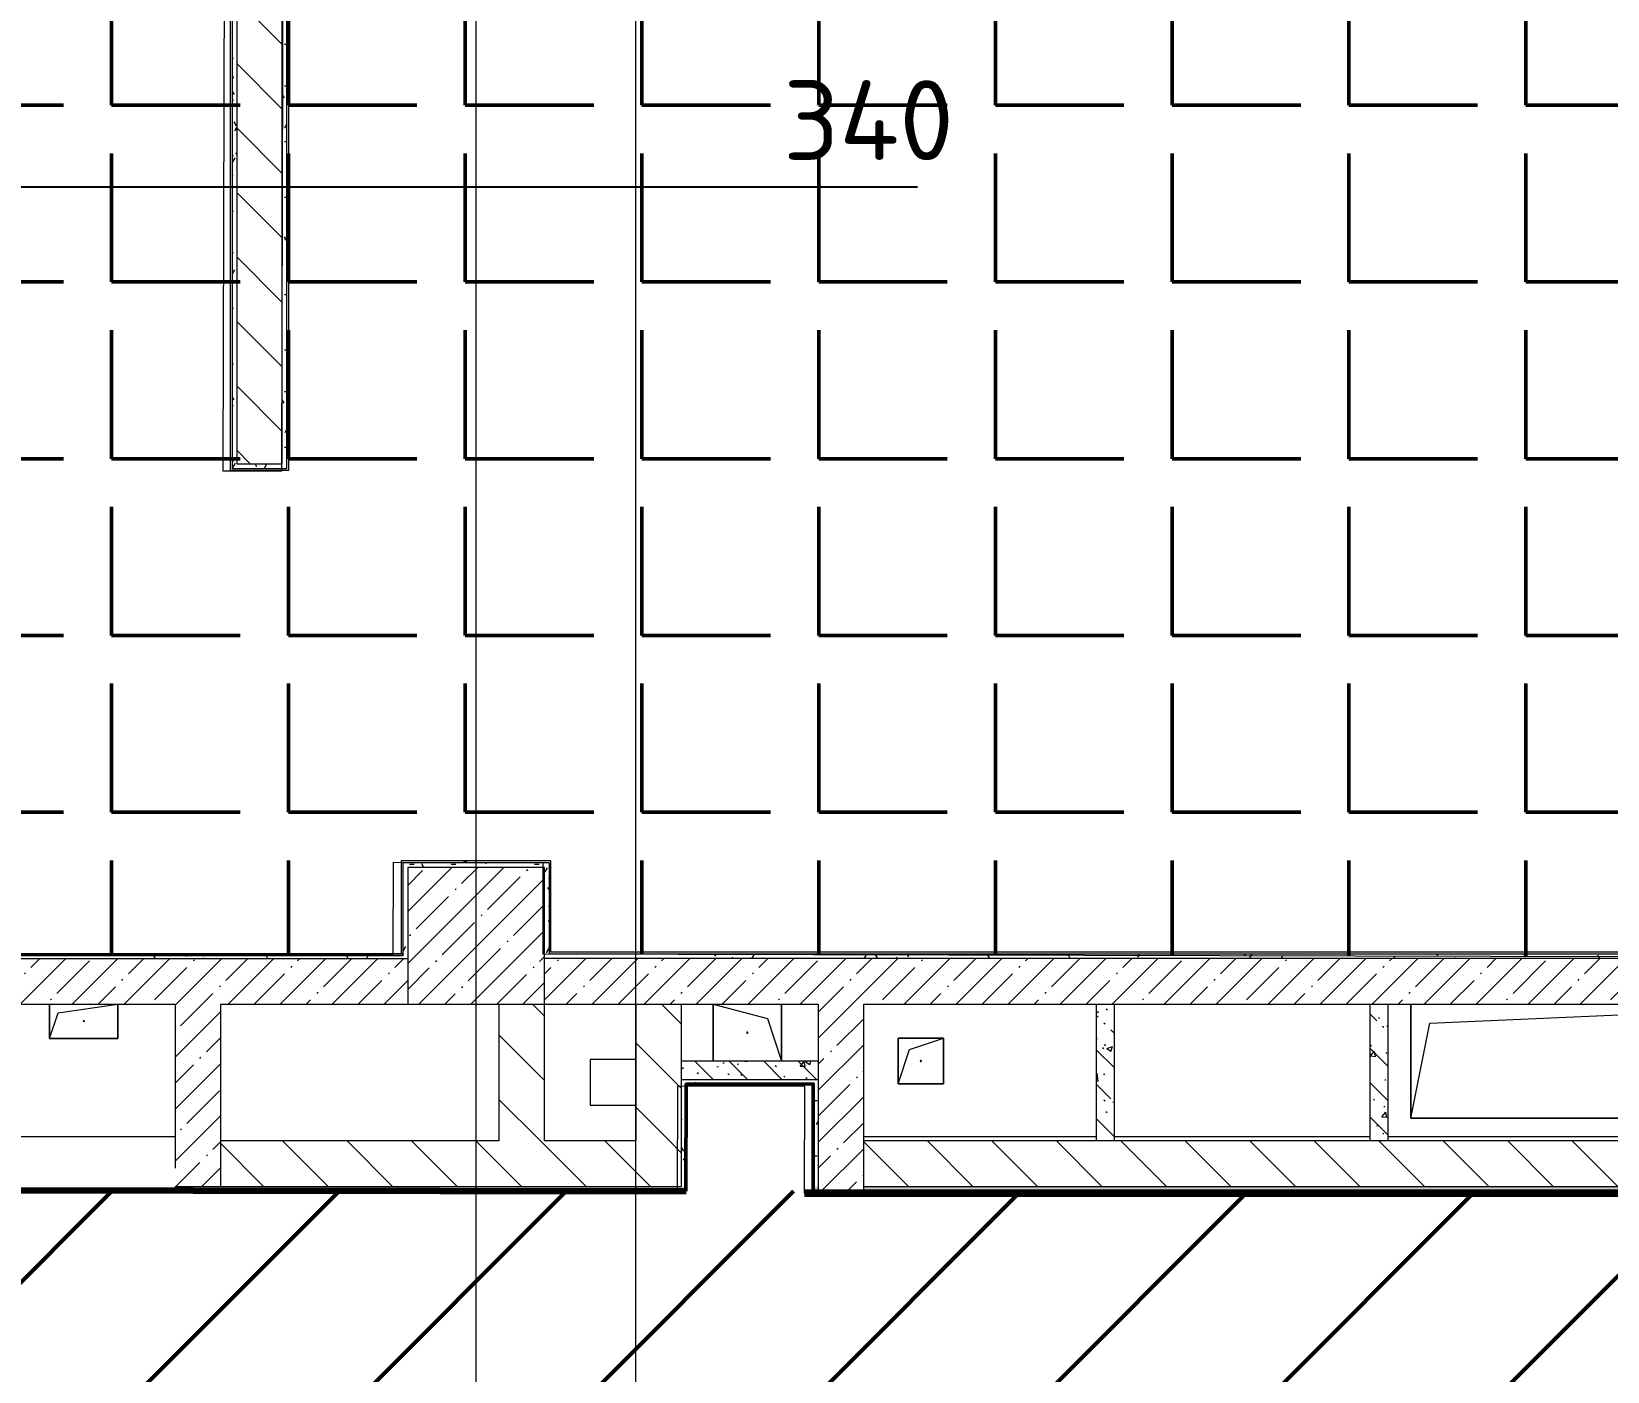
# Model space of a CAD drawing. Header units: millimetres. Extents: x -213547 to 415037, y -3642 to 106956.
# Drawn here: x 58575 to 65487, y 9953 to 15830 of the extents above; entities that cross this region are included whole.
import ezdxf

# ---------------------------------------------------------------- set-up
doc = ezdxf.new("R2010")
doc.units = ezdxf.units.MM
for name, color, linetype, lineweight in [('10)FK4', 3, 'Continuous', 50), ('1014 Краска CF1.3', 64, 'Continuous', 158), ('1144 Монтаж CF7', 152, 'Continuous', 50), ('2)CF1', 5, 'Continuous', 30), ('5.5) Перег WD5', 3, 'Continuous', 40), ('950 Штук CF1 CF13 CF1.3', 3, 'Continuous', 50), ('A-AREA-BNDY', 7, 'Continuous', 5), ('A-FLOR', 7, 'Continuous', 9), ('A-GENM', 7, 'Continuous', 9), ('A-WALL', 7, 'Continuous', 5), ('I-WALL', 7, 'Continuous', 5), ('S-COLS', 7, 'Continuous', 9), ('S-COLS-1', 7, 'Continuous', 5), ('Оси', 7, 'Continuous', 9)]:
    doc.layers.add(name, color=color, linetype=linetype, lineweight=lineweight)
doc.layers.add('A-WALL-1', color=9, linetype='Continuous', lineweight=5, true_color=0x808080)
doc.layers.add('A-WALL-FNSH-1', color=9, linetype='Continuous', lineweight=5, true_color=0x808080)
doc.styles.add('ISOCPEUR_1', font='isocpeur.ttf', dxfattribs={"height": 350})
doc.dimstyles.new('ISO-2_0_0_9К_Средний_округл2', dxfattribs={"dimscale": 304.8, "dimtxt": 199.196235, "dimasz": 0.492126, "dimexe": 0.393701, "dimexo": 0, "dimgap": 0, "dimtad": 1, "dimdec": 0, "dimrnd": 10, "dimzin": 0, "dimdsep": 46, "dimtxsty": 'ISOCPEUR_1', "dimblk1": 'OBLIQUE', "dimblk2": 'OBLIQUE', "dimsah": 1, "dimcen": 0.09, "dimdle": 0.393701, "dimazin": 0, "dimtfac": 1, "dimtdec": 4, "dimtix": 1, "dimtmove": 0, "dimatfit": 3, "dimfxl": 1, "dimtvp": 1, "dimtolj": 1, "dimtzin": 0, "dimarcsym": 2})
pattern_1 = [(45, (64.7, -136.06), (-114.04925, 114.04925), []), (45, (178.75, -136.06), (-114.04925, 114.04925), [201.612, -40.322, 6.706, -33.617])]
pattern_2 = [(135, (64.7, -136.06), (-150.8683, -150.8683), [213.36, -35.56, 7.112, -35.56]), (135, (64.7, 14.71), (-150.8683, -150.8683), []), (50, (64.7, -136.06), (255.0577, -22.3145), [26.67, -293.37]), (355, (64.7, -136.06), (-49.3404, 267.4791), [21.336, -234.696]), (100.451, (85.96, -137.92), (205.7195, 245.1636), [22.666, -249.326]), (46.184, (64.7, -64.94), (379.511, -58.86), [40.005, -440.055]), (96.636, (96.33, -69.85), (332.3634, 346.399), [33.999, -373.989]), (351.184, (64.7, -64.94), (332.3669, 346.3953), [32.004, -352.044]), (21, (100.26, -82.72), (212.2602, -143.1711), [26.67, -293.37]), (326, (100.26, -82.72), (86.5224, 257.8632), [21.336, -234.696]), (71.451, (117.95, -94.65), (298.78395, 114.6901), [22.666, -249.326]), (37.5, (64.7, -136.06), (4.32385, 118.37751), [6.706, -225.146, 6.706, -231.546, -235.585]), (37.5, (64.7, -136.06), (4.32385, 118.37751), [-470.103, 6.706, -228.879]), (7.5, (64.7, -136.06), (93.54758, 140.2533), [6.706, -129.134, 6.706, -219.812, -89.789]), (7.5, (64.7, -136.06), (93.54758, 140.2533), [-362.356, 6.706, -83.083]), (327.5, (-14.6, -136.06), (189.82734, -8.02019), [6.706, -82.194, 6.706, -270.662, -368.046]), (327.5, (-14.6, -136.06), (189.82734, -8.02019), [-366.268, 6.706, -361.34]), (317.5, (-50.16, -136.06), (207.38114, 35.59764), [6.706, -108.864, 6.706, -177.495, -261.366]), (317.5, (-50.16, -136.06), (207.38114, 35.59764), [-299.771, 6.706, -254.66])]
pattern_3 = [(135, (64.7, -136.06), (-141.42136, -141.42136), [])]
pattern_4 = [(0, (64.7, -136.06), (243.84, 60.96), [20.117, -162.763, 20.117, -162.763, -975.36]), (0, (64.7, -136.06), (243.84, 60.96), [-365.76, 20.117, -345.643, 20.117, -162.763, -426.72]), (0, (64.7, -136.06), (243.84, 60.96), [-914.4, 20.117, -101.803, 20.117, -284.683]), (120, (156.14, -105.58), (-174.71291, 180.691634), [20.117, -162.763, 20.117, -162.763, -975.36]), (120, (156.14, -105.58), (-174.71291, 180.691634), [-365.76, 20.117, -345.643, 20.117, -162.763, -426.72]), (120, (156.14, -105.58), (-174.71291, 180.691634), [-914.4, 20.117, -101.803, 20.117, -284.683]), (240, (186.62, 16.34), (-69.12709, -241.651634), [20.117, -162.763, 20.117, -162.763, -975.36]), (240, (186.62, 16.34), (-69.12709, -241.651634), [-365.76, 20.117, -345.643, 20.117, -162.763, -426.72]), (240, (186.62, 16.34), (-69.12709, -241.651634), [-914.4, 20.117, -101.803, 20.117, -284.683])]
pattern_5 = [(45, (38804.7, 11553.94), (-498.404, 498.404), [])]

# ---------------------------------------------------------------- blocks, each defined once
blk = doc.blocks.new('BSC_Колонна _Прямоугольная - 600х600-V43-Объем проектирования 1 этажа')
at = {"layer": 'S-COLS-1'}
h = blk.add_hatch(dxfattribs=at)
h.set_pattern_fill('FP_69', color=256, style=0, pattern_type=2)
h.set_pattern_definition([(45, (-60460, -12000), (-114.04925, 114.04925), []), (45, (-60345.95, -12000), (-114.04925, 114.04925), [201.613, -40.323, 6.706, -33.617])])
h.paths.add_polyline_path([(208, -300), (300, -300), (300, 300), (-300, 300), (-300, -300), (77.6, -300)])
for p, q in [((300, 300), (-300, 300)), ((-300, 300), (-300, -300)), ((300, -300), (300, 300)), ((-300, -300), (300, -300))]:
    blk.add_line(p, q, dxfattribs=at)
blk = doc.blocks.new('GM_Отверстие прямоугольное _в плите_ - Отверстие-21619835-Объем проектирования 1 этажа')
at = {"layer": 'A-GENM'}
for p, q in [((-125, 150), (125, 150)), ((125, 150), (-125, 150)), ((-62.5, 87.5), (125, 150)), ((-125, -150), (-62.5, 87.5)), ((125, -150), (-125, -150)), ((-125, -150), (125, -150))]:
    blk.add_line(p, q, dxfattribs=at)
for start, end in [(360, 180), (180, 360)]:
    blk.add_arc((0, 0), 2.5, start, end, dxfattribs=at)
blk = doc.blocks.new('GM_Отверстие прямоугольное _в плите_ - Отверстие-21620300-Объем проектирования 1 этажа')
at = {"layer": 'A-GENM'}
for p, q in [((-150, -75), (-150, 75)), ((-150, 75), (-150, -75)), ((-112.5, 37.5), (150, 75)), ((150, 75), (150, -75)), ((150, -75), (150, 75)), ((-150, -75), (-112.5, 37.5)), ((150, -75), (-150, -75)), ((-150, -75), (150, -75))]:
    blk.add_line(p, q, dxfattribs=at)
for start, end in [(360, 180), (180, 360)]:
    blk.add_arc((0, 0), 2.5, start, end, dxfattribs=at)
blk = doc.blocks.new('GM_Отверстие прямоугольное _в плите_ - Отверстие-V160-Объем проектирования 1 этажа')
at = {"layer": 'A-GENM'}
for p, q in [((-100, -100), (-100, 100)), ((-100, 100), (100, 100)), ((100, 100), (-100, 100)), ((-100, 100), (-100, -100)), ((-50, 50), (100, 100)), ((100, 100), (100, -100)), ((100, -100), (100, 100)), ((-100, -100), (-50, 50)), ((100, -100), (-100, -100)), ((-100, -100), (100, -100))]:
    blk.add_line(p, q, dxfattribs=at)
for start, end in [(360, 180), (180, 360)]:
    blk.add_arc((0, 0), 2.5, start, end, dxfattribs=at)
blk = doc.blocks.new('GM_Отверстие прямоугольное _в плите_ - Отверстие-21957768-Объем проектирования 1 этажа')
at = {"layer": 'A-GENM'}
for p, q in [((-1000, -250), (-1000, 250)), ((-1000, 250), (-1000, -250)), ((-916.7, 166.7), (1000, 250)), ((-1000, -250), (-916.7, 166.7)), ((1000, -250), (-1000, -250)), ((-1000, -250), (1000, -250))]:
    blk.add_line(p, q, dxfattribs=at)
for start, end in [(360, 180), (180, 360)]:
    blk.add_arc((0, 0), 2.5, start, end, dxfattribs=at)
blk = doc.blocks.new('_Oblique')
at = {"color": 0, "linetype": 'ByBlock', "lineweight": -2}
blk.add_line((-0.5, -0.5), (0.5, 0.5), dxfattribs=at)
blk = doc.blocks.new('*D2003')
at = {"layer": '5.5) Перег WD5', "color": 0, "lineweight": -2, "transparency": 16777216}
for p, q in [((6824.7, 15127.8), (6824.7, 15269.6)), ((7162.2, 14838.9), (7162.2, 15269.6)), ((6704.7, 15149.6), (7162.2, 15149.6)), ((7162.2, 15149.6), (62460.5, 15149.6))]:
    blk.add_line(p, q, dxfattribs=at)
at = {"layer": 'Defpoints', "color": 0, "transparency": 16777216}
for p in [(7162.2, 15149.6), (6824.7, 15127.8), (7162.2, 14838.9)]:
    blk.add_point(p, dxfattribs=at)
at = {"layer": '5.5) Перег WD5', "color": 0, "lineweight": -2, "transparency": 16777216, "xscale": 304.8, "yscale": 304.8, "zscale": 304.8, "rotation": 180}
blk.add_blockref('_Oblique', (6824.7, 15149.6), dxfattribs=at)
at = {"layer": '5.5) Перег WD5', "color": 0, "lineweight": -2, "transparency": 16777216, "xscale": 304.8, "yscale": 304.8, "zscale": 304.8}
blk.add_blockref('_Oblique', (7162.2, 15149.6), dxfattribs=at)
at = {"layer": '5.5) Перег WD5', "color": 0, "lineweight": 25, "transparency": 16777216, "insert": (61871.5, 15616.3), "char_height": 350, "width": 478.071, "attachment_point": 1, "line_spacing_factor": 1.149209, "style": 'ISOCPEUR_1'}
blk.add_mtext('\\A1;340', dxfattribs=at)

msp = doc.modelspace()

# ---------------------------------------------------------------- hatches: boundary and pattern name
at = {"layer": '1144 Монтаж CF7'}
h = msp.add_hatch(dxfattribs=at)
h.set_pattern_fill('ANGLE', color=256, scale=111)
h.set_pattern_definition([(0, (0, 0), (0, 775.335), [563.88, -211.455]), (90, (0, 0), (-775.335, 5e-14), [563.88, -211.455])])
h.paths.add_polyline_path([(66715.6, 23170.9), (66718.9, 24594.9), (60796.9, 24608.8), (60782.4, 18428.8), (57622.4, 18436.3), (57606.8, 11785.3), (60160.8, 11779.3), (60161.7, 12186.3), (60817.7, 12184.7), (60816.8, 11784.7), (66160.8, 11772.2), (66161.7, 12172.2), (66561.7, 12171.3), (66569.2, 15365.2), (65719.2, 15367.2), (65736.4, 22673.2), (66186.4, 22672.2), (66187.6, 23172.2)])
at = {"layer": '2)CF1'}
h = msp.add_hatch(dxfattribs=at)
h.set_pattern_fill('ANSI31', color=256, scale=222)
h.set_pattern_definition(pattern_5)
h.paths.add_polyline_path([(75478.4, 7743.3), (42465.7, 7743.3), (42465.7, 10742.9), (75478.4, 10742.9)])
at = {"layer": '950 Штук CF1 CF13 CF1.3'}
h = msp.add_hatch(dxfattribs=at)
h.set_pattern_fill('ANSI31', color=256, scale=222)
h.set_pattern_definition(pattern_5)
h.paths.add_polyline_path([(75478.4, 7743.3), (42465.7, 7743.3), (42465.7, 10742.9), (75478.4, 10742.9)])
at = {"layer": 'I-WALL'}
h = msp.add_hatch(dxfattribs=at)
h.set_pattern_fill('FP_191', color=256, style=0, pattern_type=2)
h.set_pattern_definition(pattern_4)
h.paths.add_polyline_path([(59474.7, 13913.9), (59474.7, 17153.9), (59454.7, 17153.9), (59454.7, 13913.9)])
h = msp.add_hatch(dxfattribs=at)
h.set_pattern_fill('FP_23', color=256, style=0, pattern_type=2)
h.set_pattern_definition(pattern_3)
h.paths.add_polyline_path([(59674.7, 13933.9), (59674.7, 16933.9), (59474.7, 16933.9), (59474.7, 13933.9)])
h = msp.add_hatch(dxfattribs=at)
h.set_pattern_fill('FP_191', color=256, style=0, pattern_type=2)
h.set_pattern_definition(pattern_4)
h.paths.add_polyline_path([(59674.7, 13933.9), (59694.7, 13933.9), (59694.7, 16933.9), (59674.7, 16933.9), (59674.7, 13944)])
h = msp.add_hatch(dxfattribs=at)
h.set_pattern_fill('FP_191', color=256, style=0, pattern_type=2)
h.set_pattern_definition(pattern_4)
h.paths.add_polyline_path([(59674.7, 13913.9), (59694.7, 13913.9), (59694.7, 13933.9), (59474.7, 13933.9), (59474.7, 13913.9), (59674.6, 13913.9)])
h = msp.add_hatch(dxfattribs=at)
h.set_pattern_fill('FP_191', color=256, style=0, pattern_type=2)
h.set_pattern_definition(pattern_4)
h.paths.add_polyline_path([(60224.7, 11783.9), (60224.7, 12183.9), (60204.7, 12183.9), (60204.7, 11784.9)])
h = msp.add_hatch(dxfattribs=at)
h.set_pattern_fill('FP_191', color=256, style=0, pattern_type=2)
h.set_pattern_definition(pattern_4)
h.paths.add_polyline_path([(60824.7, 12163.9), (60844.7, 12163.9), (60844.7, 12183.9), (60224.7, 12183.9), (60224.7, 12163.9), (60794.7, 12163.9)])
h = msp.add_hatch(dxfattribs=at)
h.set_pattern_fill('FP_191', color=256, style=0, pattern_type=2)
h.set_pattern_definition(pattern_4)
h.paths.add_polyline_path([(60824.7, 11783.9), (60844.7, 11784), (60844.7, 12163.9), (60824.7, 12163.9), (60824.7, 11784)])
h = msp.add_hatch(dxfattribs=at)
h.set_pattern_fill('FP_1', color=256, style=0, pattern_type=2)
h.set_pattern_definition(pattern_1)
h.paths.add_polyline_path([(57507.7, 11563.9), (60224.7, 11563.9), (60224.7, 11763.9), (54824.7, 11763.9), (54824.7, 11563.9), (57443.9, 11563.9)])
h.paths.add_polyline_path([(53687.9, 11563.9), (54224.7, 11563.9), (54224.7, 11763.9), (51774.7, 11763.9), (51774.7, 11563.9), (53574.7, 11563.9)])
h = msp.add_hatch(dxfattribs=at)
h.set_pattern_fill('FP_191', color=256, style=0, pattern_type=2)
h.set_pattern_definition(pattern_4)
h.paths.add_polyline_path([(57634.8, 11763.9), (60224.7, 11763.9), (60224.7, 11783.9), (60204.7, 11783.9), (60204.7, 11778.2), (60196.7, 11783.9), (57634.7, 11783.9), (57634.7, 11763.9)])
h = msp.add_hatch(dxfattribs=at)
h.set_pattern_fill('FP_191', color=256, style=0, pattern_type=2)
h.set_pattern_definition(pattern_4)
h.paths.add_polyline_path([(66204.7, 11763.9), (66204.7, 11783.9), (60824.7, 11783.9), (60824.7, 11763.9), (66071, 11763.9)])
h = msp.add_hatch(dxfattribs=at)
h.set_pattern_fill('FP_1', color=256, style=0, pattern_type=2)
h.set_pattern_definition(pattern_1)
h.paths.add_polyline_path([(61424.7, 11563.9), (66224.7, 11563.9), (66224.7, 11763.9), (60824.7, 11763.9), (60824.7, 11563.9), (61318.3, 11563.9)])
h = msp.add_hatch(dxfattribs=at)
h.set_pattern_fill('FP_1', color=256, style=0, pattern_type=2)
h.set_pattern_definition(pattern_1)
h.paths.add_polyline_path([(59204.7, 10763.9), (59404.7, 10763.9), (59404.7, 11563.9), (59204.7, 11563.9), (59204.7, 10843.9)])
h = msp.add_hatch(dxfattribs=at)
h.set_pattern_fill('FP_23', color=256, style=0, pattern_type=2)
h.set_pattern_definition(pattern_3)
h.paths.add_polyline_path([(60824.7, 10963.9), (60824.7, 11563.9), (60624.7, 11563.9), (60624.7, 10963.9)])
h = msp.add_hatch(dxfattribs=at)
h.set_pattern_fill('FP_23', color=256, style=0, pattern_type=2)
h.set_pattern_definition(pattern_3)
h.paths.add_polyline_path([(61424.7, 10963.9), (61424.7, 11563.9), (61224.7, 11563.9), (61224.7, 10963.9), (61368.3, 10963.9)])
h = msp.add_hatch(dxfattribs=at)
h.set_pattern_fill('FP_1', color=256, style=0, pattern_type=2)
h.set_pattern_definition(pattern_1)
h.paths.add_polyline_path([(62025.6, 10743.9), (62224.7, 10743.9), (62224.7, 11563.9), (62024.7, 11563.9), (62024.7, 10743.9)])
h = msp.add_hatch(dxfattribs=at)
h.set_pattern_fill('FP_41', color=256, style=0, pattern_type=2)
h.set_pattern_definition(pattern_2)
h.paths.add_polyline_path([(63244.7, 10963.9), (63324.7, 10963.9), (63324.7, 11563.9), (63244.7, 11563.9), (63244.7, 10983.9)])
h = msp.add_hatch(dxfattribs=at)
h.set_pattern_fill('FP_41', color=256, style=0, pattern_type=2)
h.set_pattern_definition(pattern_2)
h.paths.add_polyline_path([(64444.7, 10963.9), (64524.7, 10963.9), (64524.7, 11563.9), (64444.7, 11563.9), (64444.7, 10983.9)])
h = msp.add_hatch(dxfattribs=at)
h.set_pattern_fill('FP_41', color=256, style=0, pattern_type=2)
h.set_pattern_definition(pattern_2)
h.paths.add_polyline_path([(61633.8, 11233.9), (62024.7, 11233.9), (62024.7, 11313.9), (61424.7, 11313.9), (61424.7, 11233.9), (61564.7, 11233.9)])
h = msp.add_hatch(dxfattribs=at)
h.set_pattern_fill('FP_191', color=256, style=0, pattern_type=2)
h.set_pattern_definition(pattern_4)
h.paths.add_polyline_path([(62003.7, 11213.9), (62004.7, 11233.9), (61424.7, 11233.9), (61424.7, 11213.9), (61925.6, 11213.9)])
h = msp.add_hatch(dxfattribs=at)
h.set_pattern_fill('FP_191', color=256, style=0, pattern_type=2)
h.set_pattern_definition(pattern_4)
h.paths.add_polyline_path([(61424.7, 10763.9), (61444.7, 10764.1), (61444.7, 11212.9), (61424.7, 11213.2), (61424.7, 10902.3)])
h = msp.add_hatch(dxfattribs=at)
h.set_pattern_fill('FP_191', color=256, style=0, pattern_type=2)
h.set_pattern_definition(pattern_4)
h.paths.add_polyline_path([(62004.7, 10763.9), (62024.7, 10763.9), (62024.7, 11233.9), (62004.7, 11233.9), (62004.7, 10963.9)])
h = msp.add_hatch(dxfattribs=at)
h.set_pattern_fill('FP_23', color=256, style=0, pattern_type=2)
h.set_pattern_definition(pattern_3)
h.paths.add_polyline_path([(61224.7, 10763.9), (61424.7, 10763.9), (61424.7, 10963.9), (59404.7, 10963.9), (59404.7, 10763.9), (61024.7, 10763.9)])
h = msp.add_hatch(dxfattribs=at)
h.set_pattern_fill('FP_23', color=256, style=0, pattern_type=2)
h.set_pattern_definition(pattern_3)
h.paths.add_polyline_path([(73024.5, 10763.9), (73604.7, 10763.9), (73604.7, 10963.9), (72994.5, 10963.9), (72994.5, 10763.9)])
h.paths.add_polyline_path([(69683.5, 10763.9), (72044.5, 10763.9), (72044.5, 10963.9), (69683.5, 10963.9)])
h.paths.add_polyline_path([(66824.7, 10763.9), (68733.5, 10763.9), (68733.5, 10963.9), (66824.7, 10963.9)])
h.paths.add_polyline_path([(65759.9, 10763.9), (66624.7, 10763.9), (66624.7, 10963.9), (62224.7, 10963.9), (62224.7, 10763.9), (63696.9, 10763.9)])
h = msp.add_hatch(dxfattribs=at)
h.set_pattern_fill('FP_191', color=256, style=0, pattern_type=2)
h.set_pattern_definition(pattern_4)
h.paths.add_polyline_path([(61370.5, 10743.9), (61444.7, 10743.9), (61444.7, 10763.9), (59204.7, 10763.9), (59204.7, 10743.9), (61224.7, 10743.9)])
h.paths.add_polyline_path([(51969.2, 10743.9), (55764.7, 10743.9), (55764.7, 10763.9), (51774.7, 10763.9), (51774.7, 10743.9)])
h.paths.add_polyline_path([(56464.7, 10743.9), (56674.7, 10743.9), (56674.7, 10763.9), (56464.7, 10763.9)])
h.paths.add_polyline_path([(57523.9, 10743.9), (57594.7, 10743.9), (57594.7, 10763.9), (57374.7, 10763.9), (57374.7, 10743.9), (57507.7, 10743.9)])
h.paths.add_polyline_path([(58323.9, 10743.9), (58504.7, 10743.9), (58504.7, 10763.9), (58294.7, 10763.9), (58294.7, 10743.9)])
h = msp.add_hatch(dxfattribs=at)
h.set_pattern_fill('FP_191', color=256, style=0, pattern_type=2)
h.set_pattern_definition(pattern_4)
h.paths.add_polyline_path([(75043.7, 10743.9), (75534.7, 10743.9), (75534.7, 10763.9), (73024.5, 10763.7), (73024.5, 10755.9), (72994.5, 10755.9), (72994.5, 10743.9), (74124.7, 10743.9)])
h.paths.add_polyline_path([(62024.7, 10743.9), (62024.7, 10763.9), (62004.7, 10763.9), (62004.7, 10743.9)])
h.paths.add_polyline_path([(62224.7, 10743.9), (68733.5, 10743.9), (68733.5, 10755.9), (68703.5, 10755.9), (68703.5, 10763.9), (62224.7, 10763.9)])
h.paths.add_polyline_path([(72044.5, 10743.9), (72044.5, 10755.9), (72014.5, 10755.9), (72014.5, 10763.9), (69713.5, 10763.9), (69713.5, 10755.9), (69683.5, 10755.9), (69683.5, 10743.9), (72014.5, 10743.9)])

# ---------------------------------------------------------------- linework, layer by layer
at = {"layer": '10)FK4'}
for points in [[(51716.3, 11578.1), (51716.3, 10743.9), (61444.7, 10743.9)], [(51717.3, 11578.1), (51717.3, 10743.9), (61445.7, 10743.9)], [(61444.7, 10743.9), (61445.7, 11212.9), (62003.7, 11213.9), (62003.7, 10743.9)], [(61964.4, 10743.9), (75533.7, 10743.9), (75477.4, 7763.9)], [(61965.4, 10743.9), (75534.7, 10743.9), (75478.4, 7763.9)]]:
    msp.add_lwpolyline(points, dxfattribs=at)
at = {"layer": '1014 Краска CF1.3'}
for points in [[(51715.4, 10757.1), (61445.7, 10742.9)], [(61965.3, 10733), (75524.2, 10733)]]:
    msp.add_lwpolyline(points, dxfattribs=at)
at = {"layer": 'A-AREA-BNDY', "flags": 128}
for points in [[(66715.6, 23170.9), (66718.9, 24594.9), (60796.9, 24608.8), (60782.4, 18428.8), (57622.4, 18436.3), (57606.8, 11785.3), (60160.8, 11779.3), (60161.7, 12186.3), (60817.7, 12184.7), (60816.8, 11784.7), (66160.8, 11772.2), (66161.7, 12172.2), (66561.7, 12171.3), (66569.2, 15365.2), (65719.2, 15367.2), (65736.4, 22673.2), (66186.4, 22672.2), (66187.6, 23172.2)], [(60222.1, 16600.2), (60222.8, 16900.2), (59678.8, 16901.4), (59671.8, 13901.4), (59415.8, 13902), (59423.4, 17158), (60779.4, 17154.8), (60778.1, 16598.8)]]:
    msp.add_lwpolyline(points, close=True, dxfattribs=at)
msp.add_lwpolyline([(75546.3, 10701.2), (61965.3, 10733), (61966.4, 11203), (61408.4, 11204.4), (61407.3, 10734.4), (51715.4, 10757.1), (51717.3, 11578.1), (48808.8, 11584.9), (48788.3, 11585), (48788.3, 11564), (48188.3, 11565.4), (48188.3, 11586.4), (48014.8, 11586.8), (45959.3, 11591.6), (45957.4, 10770.6), (42427.4, 10778.9), (42425.8, 10108.9), (38785.8, 10117.5), (38780.5, 7829.5), (65299.4, 7767.2), (65929.4, 7765.7)], dxfattribs=at)
at = {"layer": 'A-FLOR'}
for p, q in [((61224.7, 11320.9), (61024.7, 11320.9)), ((61024.7, 11320.9), (61024.7, 11120.9)), ((61444.7, 11213.9), (62003.7, 11213.9)), ((61444.7, 10743.9), (61444.7, 11212.9)), ((62004.7, 11213.9), (62004.7, 10743.9)), ((61024.7, 11120.9), (61224.7, 11120.9)), ((58403.9, 10983.9), (59204.7, 10983.9)), ((59204.7, 10983.9), (59204.7, 10843.9)), ((62224.7, 10983.9), (63244.7, 10983.9)), ((63324.7, 10983.9), (64444.7, 10983.9)), ((64524.7, 10983.9), (66624.7, 10983.9)), ((58594.7, 10743.9), (61444.7, 10743.9)), ((62004.7, 10743.9), (69593.5, 10743.9))]:
    msp.add_line(p, q, dxfattribs=at)
at = {"layer": 'A-WALL'}
for p, q in [((59474.7, 17133.9), (59474.7, 13933.9)), ((59674.7, 13933.9), (59674.7, 16933.9)), ((59474.7, 13933.9), (59674.7, 13933.9)), ((60844.7, 12163.9), (60844.7, 11783.9)), ((60204.7, 11783.9), (60196.7, 11783.9)), ((60204.7, 11784.9), (60204.7, 11783.9)), ((66204.7, 11783.9), (60844.7, 11783.9)), ((62024.7, 11563.9), (62024.7, 10743.9)), ((61444.7, 11212.9), (61444.7, 11213.9)), ((62003.7, 11213.9), (62004.7, 11213.9))]:
    msp.add_line(p, q, dxfattribs=at)
at = {"layer": 'A-WALL-1'}
for p, q in [((59454.7, 17153.9), (59454.7, 13913.9)), ((59694.7, 13913.9), (59694.7, 16913.9)), ((59454.7, 13913.9), (59694.7, 13913.9)), ((60844.7, 12183.9), (60204.7, 12183.9)), ((57614.7, 11763.9), (60224.7, 11763.9)), ((60196.7, 11783.9), (57642.7, 11783.9)), ((66224.7, 11763.9), (60824.7, 11763.9)), ((55764.7, 11563.9), (59204.7, 11563.9)), ((59204.7, 11563.9), (59204.7, 10983.9)), ((59404.7, 11563.9), (60224.7, 11563.9)), ((59404.7, 10763.9), (59404.7, 11563.9)), ((60624.7, 11563.9), (60624.7, 10963.9)), ((60824.7, 10963.9), (60824.7, 11563.9)), ((60824.7, 11563.9), (62024.7, 11563.9)), ((61224.7, 11563.9), (61224.7, 10963.9)), ((61424.7, 11563.9), (61424.7, 10763.9)), ((62224.7, 11563.9), (66224.7, 11563.9)), ((62224.7, 10743.9), (62224.7, 11563.9)), ((63244.7, 11563.9), (63244.7, 10963.9)), ((63324.7, 10963.9), (63324.7, 11563.9)), ((64444.7, 11563.9), (64444.7, 10963.9)), ((64524.7, 10963.9), (64524.7, 11563.9)), ((62024.7, 11313.9), (61424.7, 11313.9)), ((61424.7, 11233.9), (62024.7, 11233.9)), ((60624.7, 10963.9), (59404.7, 10963.9)), ((61224.7, 10963.9), (60824.7, 10963.9)), ((66624.7, 10963.9), (62224.7, 10963.9)), ((59204.7, 10763.9), (61424.7, 10763.9)), ((59204.7, 10763.9), (59204.7, 10743.9)), ((62224.7, 10763.9), (68703.5, 10763.9))]:
    msp.add_line(p, q, dxfattribs=at)
at = {"layer": 'A-WALL-FNSH-1'}
for p, q in [((59446.7, 17161.9), (59446.7, 13905.9)), ((59702.7, 13905.9), (59702.7, 16905.9)), ((59446.7, 13905.9), (59702.7, 13905.9)), ((60196.7, 12191.9), (60196.7, 11783.9)), ((60852.7, 12191.9), (60196.7, 12191.9)), ((60204.7, 11784.9), (60204.7, 12183.9)), ((60844.7, 12183.9), (60844.7, 12163.9)), ((60852.7, 11791.9), (60852.7, 12191.9)), ((60204.7, 11784.9), (57642.7, 11784.9)), ((57642.7, 11776.9), (60204.7, 11776.9)), ((60204.7, 11776.9), (60204.7, 11783.9)), ((66196.7, 11791.9), (60852.7, 11791.9)), ((61445.7, 11212.9), (62003.7, 11212.9)), ((61445.7, 10742.9), (61445.7, 11212.9)), ((62003.7, 11212.9), (62003.7, 10742.9)), ((59204.7, 10743.9), (59204.7, 10742.9)), ((59204.7, 10742.9), (61445.7, 10742.9)), ((62003.7, 10742.9), (68733.5, 10742.9))]:
    msp.add_line(p, q, dxfattribs=at)
at = {"layer": 'Оси'}
for points in [[(60524.7, -2042.3), (60524.7, 2957.7), (60524.7, 22262), (60524.7, 27262)], [(62048.9, -2042.3), (62048.9, -1322.8), (61224.7, -759.5), (61224.7, 4240.5), (61224.7, 22262), (61224.7, 27262)]]:
    msp.add_lwpolyline(points, dxfattribs=at)

# ---------------------------------------------------------------- block references
at = {"layer": 'A-GENM'}
for name, p in [('GM_Отверстие прямоугольное _в плите_ - Отверстие-21620300-Объем проектирования 1 этажа', (58803.9, 11488.9)), ('GM_Отверстие прямоугольное _в плите_ - Отверстие-21957768-Объем проектирования 1 этажа', (65624.7, 11313.9)), ('GM_Отверстие прямоугольное _в плите_ - Отверстие-V160-Объем проектирования 1 этажа', (62475.4, 11314.6))]:
    msp.add_blockref(name, p, dxfattribs=at)
at = {"layer": 'A-GENM', "rotation": 270}
msp.add_blockref('GM_Отверстие прямоугольное _в плите_ - Отверстие-21619835-Объем проектирования 1 этажа', (61714.7, 11438.9), dxfattribs=at)
at = {"layer": 'S-COLS'}
msp.add_blockref('BSC_Колонна _Прямоугольная - 600х600-V43-Объем проектирования 1 этажа', (60524.7, 11863.9), dxfattribs=at)

# ---------------------------------------------------------------- dimensions: what is measured, and where the dimension line sits
at = {"layer": '5.5) Перег WD5', "color": 18, "lineweight": 25, "true_color": 0x000000}
dim = msp.add_linear_dim(base=(7162.2018714, 15149.6492175), p1=(6824.7018714, 15127.7574188), p2=(7162.2018714, 14838.9378314), dimstyle='ISO-2_0_0_9К_Средний_округл2', override={"dimasz": 1, "dimpost": '<>', "dimtxsty": 'ISOCPEUR_1', "dimfxl": 444.21054}, dxfattribs=at)
dim.commit()
dim.dimension.update_dxf_attribs({"geometry": '*D2003', "text_midpoint": (62110.5131011, 15149.6492175), "dimtype": 160})

doc.saveas('drawing.dxf')
